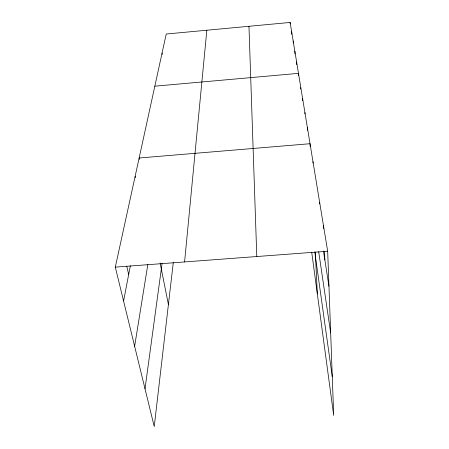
<?xml version="1.0" encoding="UTF-8"?>
<svg xmlns="http://www.w3.org/2000/svg" width="449" height="449" viewBox="0 0 449 449"><rect width="100%" height="100%" fill="white"/><g stroke="black" fill="none" stroke-linecap="round" stroke-linejoin="round"><path stroke-width="0.67" d="M184.59 261.941L206.837 30.229M173.325 262.244L154.237 426.55L115.303 267.133L166.22 34.023L290.133 22.45L327.675 251.221L333.697 415.46L311.735 252.344M145.016 388.789L162.061 263.524M134.633 346.274L147.811 264.601M123.582 301.01L130.362 265.713M154.826 86.186L298.484 73.355L298.602 75.449M115.303 267.133L327.675 251.221M126.786 266.352L128.678 274.479M135.143 176.3L135.424 177.652M139.409 159.35L139.139 158.003L310.034 143.714L310.169 146.492M160.119 263.024L168.414 304.551M162.055 53.077L162.28 54.424M323.448 250.997L328.96 286.198M318.706 251.799L330.666 332.866M314.8 252.08L332.271 376.632M291.614 31.475L291.777 34.247M290.133 22.45L290.217 23.848M294.841 51.152L294.999 53.897M293.18 41.027L293.304 43.093M296.609 61.911L296.761 64.639M300.606 87.65L300.678 89.042M302.632 98.606L302.738 100.688M304.922 112.576L304.994 113.962M315.299 252.074L317.325 293.893M307.385 127.572L307.526 130.345M312.981 161.691L313.048 163.082M319.671 202.46L319.733 203.852M323.488 225.701L323.6 228.496M324.515 251.535L324.846 259.915M248.965 26.295L256.789 256.531"/></g></svg>
